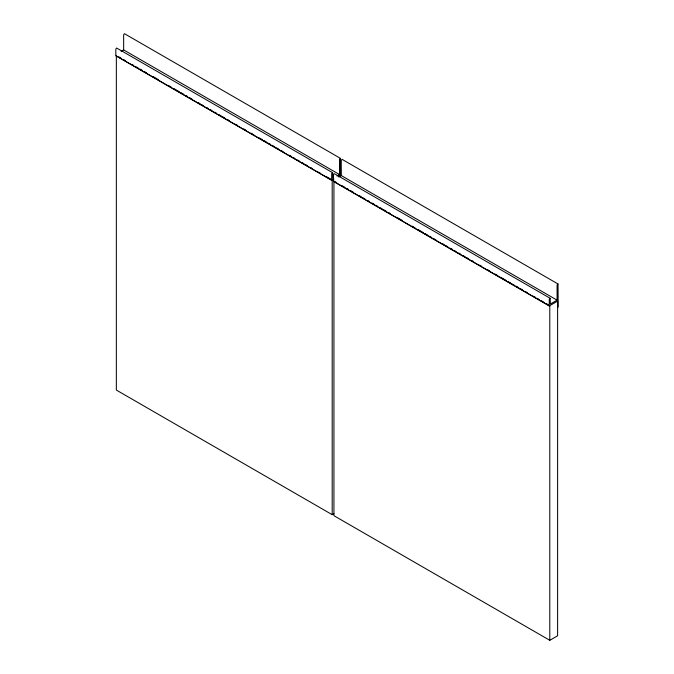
<?xml version="1.0" encoding="UTF-8"?>
<svg xmlns="http://www.w3.org/2000/svg" width="674" height="674" viewBox="0 0 674 674"><rect width="100%" height="100%" fill="white"/><g stroke="black" fill="none" stroke-linecap="round" stroke-linejoin="round"><path stroke-width="1.01" d="M121.126 51.376L123.654 49.918L339.502 174.532L339.502 159.334L340.429 158.356L340.589 176.108M116.257 55.942L332.189 180.514L115.818 55.698L115.818 49.034L116.636 48.023L332.594 172.67L332.754 178.425M336.975 175.998L339.502 174.532M326.73 176.858L332.189 180.009L333.933 179.006M338.281 176.495L340.025 175.493M338.71 177.001L341.246 175.535L557.086 300.157L557.086 284.959L558.021 283.973L558.182 307.066L557.609 307.395M333.849 181.567L549.782 306.139L333.411 181.314L333.571 174.119L334.338 173.681L550.186 298.296L550.346 304.05L557.086 300.157M116.341 55.394L116.341 390.061L332.189 514.675L333.933 513.672M549.782 640.3L557.609 635.776L557.609 301.109L549.782 305.634L549.782 640.3L333.933 515.686L333.933 181.02L336.663 182.595M340.429 158.356L124.471 33.7L123.654 34.711L123.654 49.918M558.021 283.973L342.055 159.325L341.246 160.336L341.246 175.535M332.594 172.67L331.684 173.479L331.667 180.312M550.186 298.296L549.276 299.104L549.259 305.937M119.079 56.97L120.899 58.023M123.628 59.598L125.448 60.652M131.826 64.333L133.646 65.386M136.384 66.962L138.204 68.015M140.023 69.068L141.843 70.113M144.573 71.697L146.401 72.741M152.771 76.423L158.238 79.583M168.256 85.362L170.985 86.946M173.724 88.521L179.183 91.672M181.011 92.726L183.741 94.301M185.561 95.354L187.38 96.407M189.2 97.46L191.938 99.036M198.308 102.718L200.136 103.771M201.956 104.815L203.775 105.869M206.505 107.452L208.333 108.497M210.153 109.55L211.973 110.603M214.703 112.179L216.523 113.232M219.261 114.807L221.08 115.861M222.9 116.914L224.72 117.967M227.458 119.542L229.278 120.595M235.656 124.277L237.475 125.33M243.845 129.004L245.673 130.057M251.132 133.216L253.871 134.792M259.33 137.943L262.06 139.526M263.888 140.571L266.618 142.155M268.437 143.208L270.257 144.253M272.085 145.306L274.815 146.881M276.635 147.935L278.455 148.988M281.193 150.563L283.013 151.616M289.39 155.298L291.21 156.351M293.03 157.404L294.85 158.449M297.579 160.033L299.408 161.086M302.137 162.661L303.957 163.715M305.777 164.759L307.605 165.812M310.335 167.388L312.155 168.441M318.532 172.123L320.352 173.176M342.131 185.746L344.861 187.33M346.68 188.375L348.5 189.428M350.328 190.481L353.058 192.056M359.436 195.738L361.256 196.791M363.075 197.844L364.895 198.897M367.633 200.473L369.453 201.526M372.183 203.101L374.003 204.155M375.822 205.208L377.651 206.252M380.38 207.836L382.2 208.881M384.02 209.934L385.848 210.987M388.578 212.563L390.398 213.616M396.775 217.298L402.235 220.449M412.261 226.237L414.99 227.812M417.72 229.387L423.188 232.547M425.008 233.6L427.737 235.175M429.557 236.229L431.385 237.282M433.205 238.326L435.935 239.91M442.312 243.592L444.132 244.637M445.952 245.69L447.772 246.743M450.51 248.318L452.33 249.372M454.15 250.425L455.969 251.478M458.708 253.053L460.527 254.106M463.257 255.682L465.077 256.735M466.905 257.788L468.725 258.833M471.455 260.417L473.274 261.47M479.652 265.143L481.472 266.196M487.85 269.878L489.669 270.931M495.137 274.082L497.867 275.666M500.597 277.241L506.064 280.392M507.884 281.446L510.614 283.021M512.442 284.074L514.262 285.127M516.082 286.18L518.812 287.756M520.631 288.809L522.46 289.862M525.189 291.438L527.009 292.491M533.387 296.172L535.207 297.226M537.026 298.27L538.855 299.323M541.584 300.899L543.404 301.952M546.134 303.527L547.962 304.581M332.189 180.009L332.189 514.675"/></g></svg>
